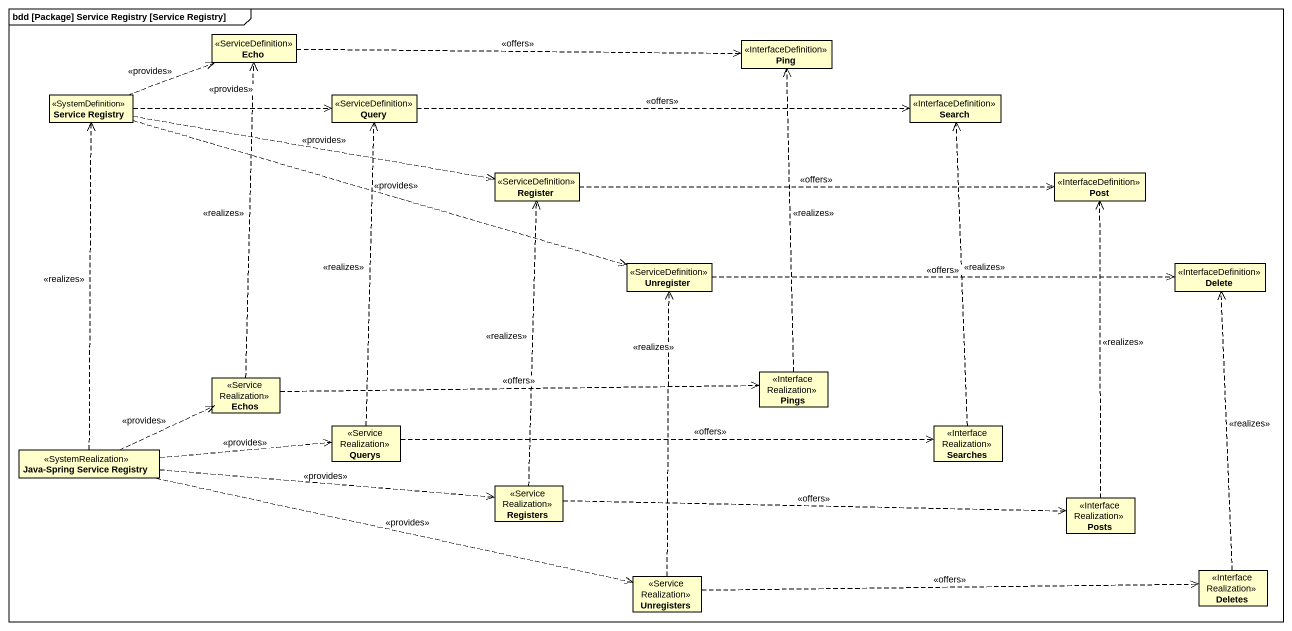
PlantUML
@startuml
mainframe bdd [Package] Service Registry [Service Registry]
hide circle
hide empty members
class Echo <<ServiceDefinition>>
class Ping <<InterfaceDefinition>>
class "Service Registry" as Service_Registry <<SystemDefinition>>
class Query <<ServiceDefinition>>
class Search <<InterfaceDefinition>>
class Register <<ServiceDefinition>>
class Post <<InterfaceDefinition>>
class Unregister <<ServiceDefinition>>
class Delete <<InterfaceDefinition>>
class Echos <<ServiceRealization>>
class Pings <<InterfaceRealization>>
class Querys <<ServiceRealization>>
class Searches <<InterfaceRealization>>
class "Java-Spring Service Registry" as Java_Spring_Service_Registry <<SystemRealization>>
class Registers <<ServiceRealization>>
class Posts <<InterfaceRealization>>
class Unregisters <<ServiceRealization>>
class Deletes <<InterfaceRealization>>
Echo .right.> Ping : <<offers>>
Service_Registry .right.> Echo : <<provides>>
Service_Registry .right.> Query : <<provides>>
Service_Registry .right.> Register : <<provides>>
Service_Registry .right.> Unregister : <<provides>>
Query .right.> Search : <<offers>>
Register .right.> Post : <<offers>>
Unregister .right.> Delete : <<offers>>
Echos .up.> Echo : <<realizes>>
Echos .right.> Pings : <<offers>>
Pings .up.> Ping : <<realizes>>
Querys .up.> Query : <<realizes>>
Querys .right.> Searches : <<offers>>
Searches .up.> Search : <<realizes>>
Java_Spring_Service_Registry .up.> Service_Registry : <<realizes>>
Java_Spring_Service_Registry .right.> Echos : <<provides>>
Java_Spring_Service_Registry .right.> Querys : <<provides>>
Java_Spring_Service_Registry .right.> Registers : <<provides>>
Java_Spring_Service_Registry .right.> Unregisters : <<provides>>
Registers .up.> Register : <<realizes>>
Registers .right.> Posts : <<offers>>
Posts .up.> Post : <<realizes>>
Unregisters .up.> Unregister : <<realizes>>
Unregisters .right.> Deletes : <<offers>>
Deletes .up.> Delete : <<realizes>>
@enduml
